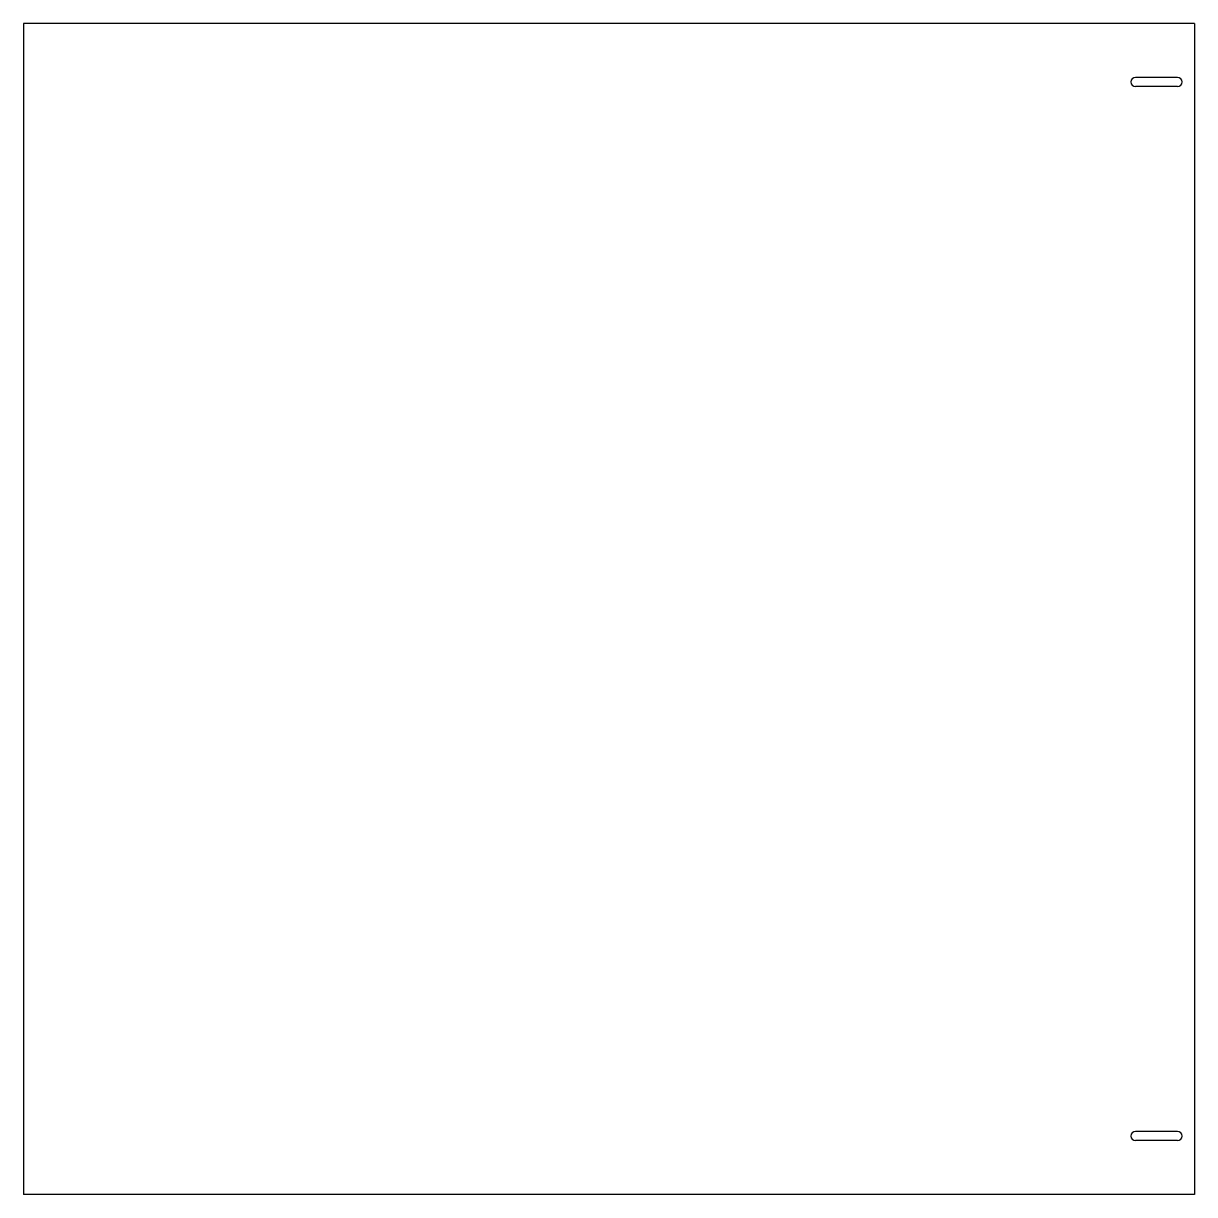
# Model space of a CAD drawing. Extents: x -257 to -3, y -127 to 127.
import ezdxf

# ---------------------------------------------------------------- set-up
doc = ezdxf.new("R2010")
doc.units = 0
doc.layers.add('Sketch038', color=7, linetype='CONTINUOUS')

msp = doc.modelspace()

# ---------------------------------------------------------------- linework, layer by layer
at = {"layer": 'Sketch038'}
for p, q in [((-257.2, 127), (-257.2, -127)), ((-3.2, 127), (-257.2, 127)), ((-3.2, 127), (-3.2, -127)), ((-6.9, 115.3), (-16, 115.3)), ((-6.9, 113.3), (-16, 113.3)), ((-6.9, -113.3), (-16, -113.3)), ((-6.9, -115.3), (-16, -115.3)), ((-3.2, -127), (-257.2, -127))]:
    msp.add_line(p, q, dxfattribs=at)
for centre, start, end in [((-16, 114.3), 90, -90), ((-6.9, 114.3), -90, 90), ((-16, -114.3), 90, -90), ((-6.9, -114.3), -90, 90)]:
    msp.add_arc(centre, 1, start, end, dxfattribs=at)

doc.saveas('drawing.dxf')
